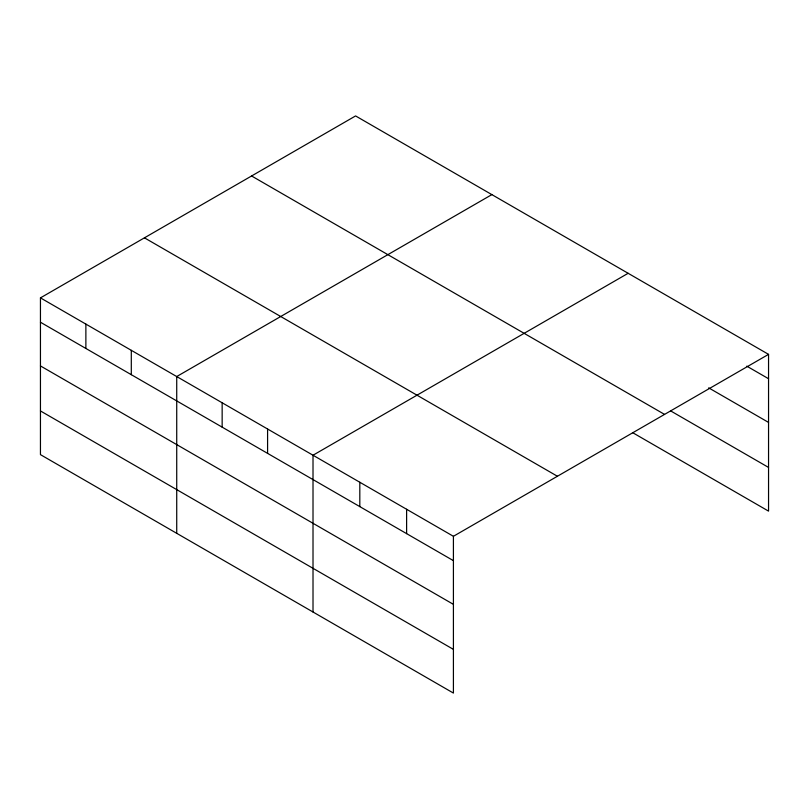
<?xml version="1.0" encoding="UTF-8"?>
<svg xmlns="http://www.w3.org/2000/svg" width="809" height="809" viewBox="0 0 809 809"><rect width="100%" height="100%" fill="white"/><g stroke="black" fill="none" stroke-linecap="round" stroke-linejoin="round"><path stroke-width="1.21" d="M453.414 604.353L453.414 536.296L40.45 297.874L40.45 454.638L453.414 693.07L453.414 604.353L40.45 365.931M40.45 297.874L355.586 115.93L768.55 354.362L768.55 511.126L632.496 432.572M491.862 194.615L176.726 376.549L176.726 533.323M628.138 273.29L313.012 455.234L313.012 611.998M453.414 536.296L768.55 354.362M746.778 366.153L768.55 378.723M708.684 387.855L768.55 422.409M670.59 410.871L768.55 467.43M251.589 175.978L664.553 414.4M144.447 237.836L557.411 476.258M40.45 322.235L453.414 560.657M40.45 410.942L453.414 649.374M406.614 509.276L406.614 533.637M359.813 482.255L359.813 506.616M267.587 429.003L267.587 453.364M222.151 402.781L222.151 427.142M131.301 350.327L131.301 374.688M85.875 324.096L85.875 348.457"/></g></svg>
